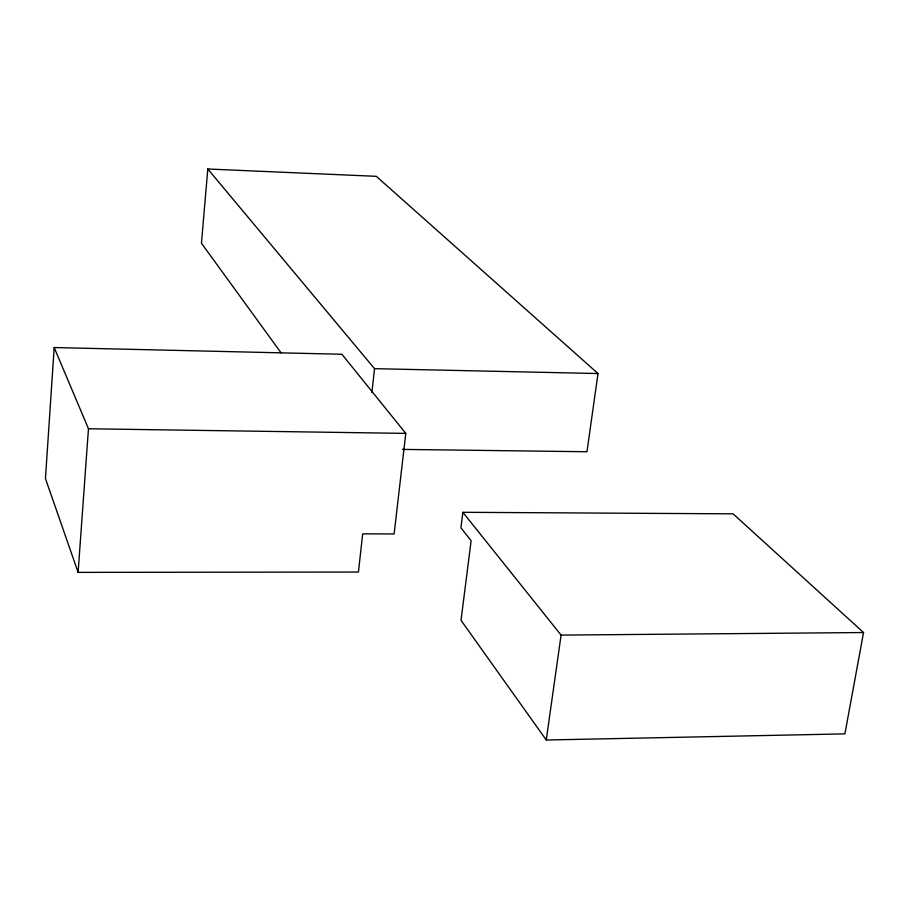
<?xml version="1.0" encoding="UTF-8"?>
<svg xmlns="http://www.w3.org/2000/svg" width="909" height="909" viewBox="0 0 909 909"><rect width="100%" height="100%" fill="white"/><g stroke="black" fill="none" stroke-linecap="round" stroke-linejoin="round"><path stroke-width="1.36" d="M54.188 347.545L45.45 478.532L78.106 572.375L358.43 572.045L362.691 533.856L394.12 533.958L405.778 433.388L341.909 354.26L54.188 347.545L88.468 428.764L78.106 572.375M402.539 449.398L586.964 451.739L598.008 373.542L376.315 176.323L207.797 168.994L201.446 243.214L281.131 352.919M371.883 392.608L374.531 368.668L207.797 168.994M462.863 512.301L460.931 527.788L471.112 540.775L461.022 620.313L546.252 740.006L844.893 733.881L863.55 632.539L733.086 513.835L462.863 512.301L561.08 635.096L546.252 740.006M561.08 635.096L863.55 632.539M88.468 428.764L405.778 433.388M374.531 368.668L598.008 373.542"/></g></svg>
